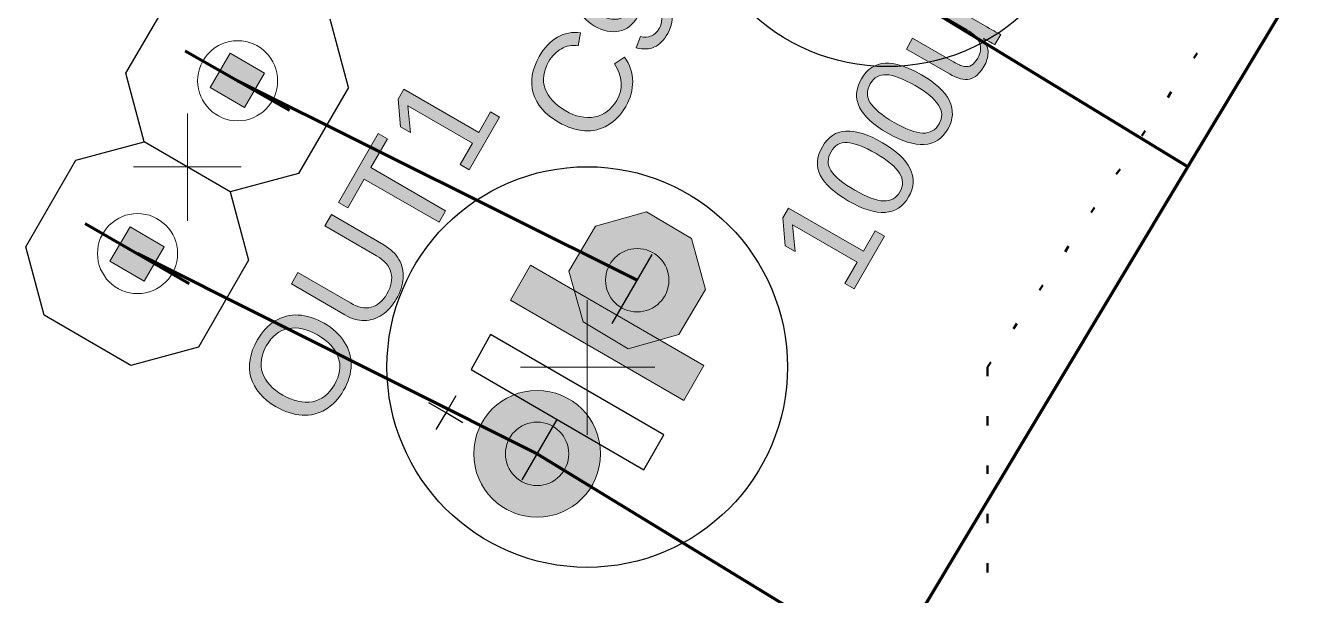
# Model space of a CAD drawing. Header units: millimetres. Extents: x 62.1 to 137.4, y 80.8 to 158.7.
# Drawn here: x 75.53 to 91.63, y 127.28 to 134.39 of the extents above; entities that cross this region are included whole.
import ezdxf

# ---------------------------------------------------------------- set-up
doc = ezdxf.new("R2010")
doc.units = ezdxf.units.MM
doc.header["$MEASUREMENT"] = 0
doc.layers.add('レイヤー 1', color=7, linetype='Continuous', lineweight=0)

# ---------------------------------------------------------------- blocks, each defined once
blk = doc.blocks.new('Block_22')
at = {"layer": 'レイヤー 1'}
h = blk.add_hatch(color=253, dxfattribs=at)
h.dxf.hatch_style = 2
edge = h.paths.add_edge_path()
edge.add_spline(control_points=[(79.171, 130.533), (79.04, 130.609), (78.919, 130.636), (78.807, 130.613), (78.694, 130.591), (78.604, 130.52), (78.535, 130.401), (78.466, 130.281), (78.449, 130.167), (78.485, 130.059), (78.52, 129.951), (78.604, 129.858), (78.737, 129.782), (78.869, 129.706), (78.992, 129.679), (79.108, 129.7), (79.223, 129.722), (79.315, 129.792), (79.383, 129.91), (79.453, 130.031), (79.469, 130.145), (79.432, 130.253), (79.395, 130.361), (79.307, 130.455), (79.171, 130.533)], knot_values=[0, 0, 0, 0, 1, 1, 1, 2, 2, 2, 3, 3, 3, 4, 4, 4, 5, 5, 5, 6, 6, 6, 7, 7, 7, 8, 8, 8, 8], degree=3, periodic=0)
edge = h.paths.add_edge_path()
edge.add_spline(control_points=[(79.255, 130.679), (79.365, 130.615), (79.449, 130.539), (79.507, 130.449), (79.565, 130.36), (79.594, 130.263), (79.593, 130.159), (79.591, 130.055), (79.56, 129.95), (79.498, 129.843), (79.436, 129.735), (79.361, 129.655), (79.272, 129.602), (79.183, 129.549), (79.085, 129.526), (78.979, 129.532), (78.872, 129.538), (78.764, 129.574), (78.654, 129.637), (78.486, 129.734), (78.381, 129.856), (78.34, 130.002), (78.298, 130.149), (78.325, 130.304), (78.419, 130.468), (78.481, 130.575), (78.556, 130.655), (78.643, 130.709), (78.731, 130.763), (78.827, 130.788), (78.932, 130.782), (79.037, 130.777), (79.145, 130.742), (79.255, 130.679)], knot_values=[0, 0, 0, 0, 1, 1, 1, 2, 2, 2, 3, 3, 3, 4, 4, 4, 5, 5, 5, 6, 6, 6, 7, 7, 7, 8, 8, 8, 9, 9, 9, 10, 10, 10, 11, 11, 11, 11], degree=3, periodic=0)
for points, knots in [([(79.255, 130.679), (79.365, 130.615), (79.449, 130.539), (79.507, 130.449), (79.565, 130.36), (79.594, 130.263), (79.593, 130.159), (79.591, 130.055), (79.56, 129.95), (79.498, 129.843), (79.436, 129.735), (79.361, 129.655), (79.272, 129.602), (79.183, 129.549), (79.085, 129.526), (78.979, 129.532), (78.872, 129.538), (78.764, 129.574), (78.654, 129.637), (78.486, 129.734), (78.381, 129.856), (78.34, 130.002), (78.298, 130.149), (78.325, 130.304), (78.419, 130.468), (78.481, 130.575), (78.556, 130.655), (78.643, 130.709), (78.731, 130.763), (78.827, 130.788), (78.932, 130.782), (79.037, 130.777), (79.145, 130.742), (79.255, 130.679)], [0, 0, 0, 0, 1, 1, 1, 2, 2, 2, 3, 3, 3, 4, 4, 4, 5, 5, 5, 6, 6, 6, 7, 7, 7, 8, 8, 8, 9, 9, 9, 10, 10, 10, 11, 11, 11, 11]), ([(79.171, 130.533), (79.04, 130.609), (78.919, 130.636), (78.807, 130.613), (78.694, 130.591), (78.604, 130.52), (78.535, 130.401), (78.466, 130.281), (78.449, 130.167), (78.485, 130.059), (78.52, 129.951), (78.604, 129.858), (78.737, 129.782), (78.869, 129.706), (78.992, 129.679), (79.108, 129.7), (79.223, 129.722), (79.315, 129.792), (79.383, 129.91), (79.453, 130.031), (79.469, 130.145), (79.432, 130.253), (79.395, 130.361), (79.307, 130.455), (79.171, 130.533)], [0, 0, 0, 0, 1, 1, 1, 2, 2, 2, 3, 3, 3, 4, 4, 4, 5, 5, 5, 6, 6, 6, 7, 7, 7, 8, 8, 8, 8])]:
    blk.add_open_spline(points, degree=3, knots=knots, dxfattribs=at)
blk = doc.blocks.new('Block_23')
at = {"layer": 'レイヤー 1'}
h = blk.add_hatch(color=253, dxfattribs=at)
h.dxf.hatch_style = 2
edge = h.paths.add_edge_path()
edge.add_spline(control_points=[(80.156, 130.982), (80.106, 130.896), (80.047, 130.83), (79.979, 130.784), (79.911, 130.738), (79.837, 130.715), (79.757, 130.714), (79.677, 130.713), (79.596, 130.737), (79.513, 130.784), (79.513, 130.784), (78.845, 131.17), (78.845, 131.17), (78.845, 131.17), (78.927, 131.312), (78.927, 131.312), (78.927, 131.312), (79.584, 130.933), (79.584, 130.933), (79.68, 130.878), (79.766, 130.86), (79.844, 130.88), (79.922, 130.9), (79.987, 130.956), (80.04, 131.048), (80.095, 131.142), (80.111, 131.231), (80.09, 131.313), (80.069, 131.395), (80.009, 131.464), (79.91, 131.521), (79.91, 131.521), (79.263, 131.895), (79.263, 131.895), (79.263, 131.895), (79.345, 132.036), (79.345, 132.036), (79.345, 132.036), (80, 131.658), (80, 131.658), (80.085, 131.609), (80.148, 131.549), (80.189, 131.477), (80.23, 131.406), (80.247, 131.328), (80.241, 131.243), (80.236, 131.159), (80.208, 131.071), (80.156, 130.982)], knot_values=[0, 0, 0, 0, 1, 1, 1, 2, 2, 2, 3, 3, 3, 4, 4, 4, 5, 5, 5, 6, 6, 6, 7, 7, 7, 8, 8, 8, 9, 9, 9, 10, 10, 10, 11, 11, 11, 12, 12, 12, 13, 13, 13, 14, 14, 14, 15, 15, 15, 16, 16, 16, 16], degree=3, periodic=0)
blk.add_open_spline([(80.156, 130.982), (80.106, 130.896), (80.047, 130.83), (79.979, 130.784), (79.911, 130.738), (79.837, 130.715), (79.757, 130.714), (79.677, 130.713), (79.596, 130.737), (79.513, 130.784), (79.513, 130.784), (78.845, 131.17), (78.845, 131.17), (78.845, 131.17), (78.927, 131.312), (78.927, 131.312), (78.927, 131.312), (79.584, 130.933), (79.584, 130.933), (79.68, 130.878), (79.766, 130.86), (79.844, 130.88), (79.922, 130.9), (79.987, 130.956), (80.04, 131.048), (80.095, 131.142), (80.111, 131.231), (80.09, 131.313), (80.069, 131.395), (80.009, 131.464), (79.91, 131.521), (79.91, 131.521), (79.263, 131.895), (79.263, 131.895), (79.263, 131.895), (79.345, 132.036), (79.345, 132.036), (79.345, 132.036), (80, 131.658), (80, 131.658), (80.085, 131.609), (80.148, 131.549), (80.189, 131.477), (80.23, 131.406), (80.247, 131.328), (80.241, 131.243), (80.236, 131.159), (80.208, 131.071), (80.156, 130.982)], degree=3, knots=[0, 0, 0, 0, 1, 1, 1, 2, 2, 2, 3, 3, 3, 4, 4, 4, 5, 5, 5, 6, 6, 6, 7, 7, 7, 8, 8, 8, 9, 9, 9, 10, 10, 10, 11, 11, 11, 12, 12, 12, 13, 13, 13, 14, 14, 14, 15, 15, 15, 16, 16, 16, 16], dxfattribs=at)
blk = doc.blocks.new('Block_24')
at = {"layer": 'レイヤー 1'}
h = blk.add_hatch(color=253, dxfattribs=at)
h.dxf.hatch_style = 2
edge = h.paths.add_edge_path()
edge.add_spline(control_points=[(79.839, 132.623), (79.839, 132.623), (80.772, 132.084), (80.772, 132.084), (80.772, 132.084), (80.691, 131.942), (80.691, 131.942), (80.691, 131.942), (79.757, 132.481), (79.757, 132.481), (79.757, 132.481), (79.549, 132.121), (79.549, 132.121), (79.549, 132.121), (79.433, 132.188), (79.433, 132.188), (79.433, 132.188), (79.931, 133.051), (79.931, 133.051), (79.931, 133.051), (80.047, 132.983), (80.047, 132.983), (80.047, 132.983), (79.839, 132.623), (79.839, 132.623)], knot_values=[0, 0, 0, 0, 1, 1, 1, 2, 2, 2, 3, 3, 3, 4, 4, 4, 5, 5, 5, 6, 6, 6, 7, 7, 7, 8, 8, 8, 8], degree=3, periodic=0)
blk.add_open_spline([(79.839, 132.623), (79.839, 132.623), (80.772, 132.084), (80.772, 132.084), (80.772, 132.084), (80.691, 131.942), (80.691, 131.942), (80.691, 131.942), (79.757, 132.481), (79.757, 132.481), (79.757, 132.481), (79.549, 132.121), (79.549, 132.121), (79.549, 132.121), (79.433, 132.188), (79.433, 132.188), (79.433, 132.188), (79.931, 133.051), (79.931, 133.051), (79.931, 133.051), (80.047, 132.983), (80.047, 132.983), (80.047, 132.983), (79.839, 132.623), (79.839, 132.623)], degree=3, knots=[0, 0, 0, 0, 1, 1, 1, 2, 2, 2, 3, 3, 3, 4, 4, 4, 5, 5, 5, 6, 6, 6, 7, 7, 7, 8, 8, 8, 8], dxfattribs=at)
blk = doc.blocks.new('Block_25')
at = {"layer": 'レイヤー 1'}
h = blk.add_hatch(color=253, dxfattribs=at)
h.dxf.hatch_style = 2
edge = h.paths.add_edge_path()
edge.add_spline(control_points=[(81.068, 132.596), (81.068, 132.596), (80.954, 132.662), (80.954, 132.662), (80.954, 132.662), (81.108, 132.929), (81.108, 132.929), (81.108, 132.929), (80.301, 133.395), (80.301, 133.395), (80.301, 133.395), (80.333, 133.061), (80.333, 133.061), (80.333, 133.061), (80.207, 133.134), (80.207, 133.134), (80.207, 133.134), (80.179, 133.48), (80.179, 133.48), (80.179, 133.48), (80.25, 133.604), (80.25, 133.604), (80.25, 133.604), (81.186, 133.064), (81.186, 133.064), (81.186, 133.064), (81.334, 133.319), (81.334, 133.319), (81.334, 133.319), (81.448, 133.254), (81.448, 133.254), (81.448, 133.254), (81.068, 132.596), (81.068, 132.596)], knot_values=[0, 0, 0, 0, 1, 1, 1, 2, 2, 2, 3, 3, 3, 4, 4, 4, 5, 5, 5, 6, 6, 6, 7, 7, 7, 8, 8, 8, 9, 9, 9, 10, 10, 10, 11, 11, 11, 11], degree=3, periodic=0)
blk.add_open_spline([(81.068, 132.596), (81.068, 132.596), (80.954, 132.662), (80.954, 132.662), (80.954, 132.662), (81.108, 132.929), (81.108, 132.929), (81.108, 132.929), (80.301, 133.395), (80.301, 133.395), (80.301, 133.395), (80.333, 133.061), (80.333, 133.061), (80.333, 133.061), (80.207, 133.134), (80.207, 133.134), (80.207, 133.134), (80.179, 133.48), (80.179, 133.48), (80.179, 133.48), (80.25, 133.604), (80.25, 133.604), (80.25, 133.604), (81.186, 133.064), (81.186, 133.064), (81.186, 133.064), (81.334, 133.319), (81.334, 133.319), (81.334, 133.319), (81.448, 133.254), (81.448, 133.254), (81.448, 133.254), (81.068, 132.596), (81.068, 132.596)], degree=3, knots=[0, 0, 0, 0, 1, 1, 1, 2, 2, 2, 3, 3, 3, 4, 4, 4, 5, 5, 5, 6, 6, 6, 7, 7, 7, 8, 8, 8, 9, 9, 9, 10, 10, 10, 11, 11, 11, 11], dxfattribs=at)
blk = doc.blocks.new('Block_70')
at = {"layer": 'レイヤー 1'}
h = blk.add_hatch(color=253, dxfattribs=at)
h.dxf.hatch_style = 2
edge = h.paths.add_edge_path()
edge.add_spline(control_points=[(82.06, 133.945), (81.993, 133.829), (81.978, 133.717), (82.015, 133.609), (82.053, 133.502), (82.137, 133.41), (82.267, 133.335), (82.395, 133.261), (82.518, 133.235), (82.636, 133.257), (82.753, 133.279), (82.844, 133.348), (82.91, 133.462), (82.995, 133.609), (82.986, 133.762), (82.883, 133.92), (82.883, 133.92), (83.009, 134.003), (83.009, 134.003), (83.074, 133.907), (83.108, 133.807), (83.11, 133.701), (83.112, 133.596), (83.083, 133.491), (83.023, 133.388), (82.962, 133.282), (82.887, 133.204), (82.799, 133.152), (82.711, 133.1), (82.614, 133.077), (82.509, 133.084), (82.403, 133.091), (82.295, 133.126), (82.183, 133.191), (82.016, 133.287), (81.911, 133.408), (81.868, 133.553), (81.826, 133.699), (81.85, 133.851), (81.943, 134.011), (82.007, 134.123), (82.083, 134.203), (82.17, 134.253), (82.257, 134.303), (82.354, 134.321), (82.46, 134.306), (82.46, 134.306), (82.427, 134.146), (82.427, 134.146), (82.352, 134.156), (82.283, 134.144), (82.219, 134.109), (82.156, 134.074), (82.102, 134.019), (82.06, 133.945)], knot_values=[0, 0, 0, 0, 1, 1, 1, 2, 2, 2, 3, 3, 3, 4, 4, 4, 5, 5, 5, 6, 6, 6, 7, 7, 7, 8, 8, 8, 9, 9, 9, 10, 10, 10, 11, 11, 11, 12, 12, 12, 13, 13, 13, 14, 14, 14, 15, 15, 15, 16, 16, 16, 17, 17, 17, 18, 18, 18, 18], degree=3, periodic=0)
blk.add_open_spline([(82.06, 133.945), (81.993, 133.829), (81.978, 133.717), (82.015, 133.609), (82.053, 133.502), (82.137, 133.41), (82.267, 133.335), (82.395, 133.261), (82.518, 133.235), (82.636, 133.257), (82.753, 133.279), (82.844, 133.348), (82.91, 133.462), (82.995, 133.609), (82.986, 133.762), (82.883, 133.92), (82.883, 133.92), (83.009, 134.003), (83.009, 134.003), (83.074, 133.907), (83.108, 133.807), (83.11, 133.701), (83.112, 133.596), (83.083, 133.491), (83.023, 133.388), (82.962, 133.282), (82.887, 133.204), (82.799, 133.152), (82.711, 133.1), (82.614, 133.077), (82.509, 133.084), (82.403, 133.091), (82.295, 133.126), (82.183, 133.191), (82.016, 133.287), (81.911, 133.408), (81.868, 133.553), (81.826, 133.699), (81.85, 133.851), (81.943, 134.011), (82.007, 134.123), (82.083, 134.203), (82.17, 134.253), (82.257, 134.303), (82.354, 134.321), (82.46, 134.306), (82.46, 134.306), (82.427, 134.146), (82.427, 134.146), (82.352, 134.156), (82.283, 134.144), (82.219, 134.109), (82.156, 134.074), (82.102, 134.019), (82.06, 133.945)], degree=3, knots=[0, 0, 0, 0, 1, 1, 1, 2, 2, 2, 3, 3, 3, 4, 4, 4, 5, 5, 5, 6, 6, 6, 7, 7, 7, 8, 8, 8, 9, 9, 9, 10, 10, 10, 11, 11, 11, 12, 12, 12, 13, 13, 13, 14, 14, 14, 15, 15, 15, 16, 16, 16, 17, 17, 17, 18, 18, 18, 18], dxfattribs=at)
blk = doc.blocks.new('Block_71')
at = {"layer": 'レイヤー 1'}
h = blk.add_hatch(color=253, dxfattribs=at)
h.dxf.hatch_style = 2
edge = h.paths.add_edge_path()
edge.add_spline(control_points=[(82.993, 134.93), (82.908, 134.978), (82.829, 134.998), (82.755, 134.989), (82.681, 134.98), (82.626, 134.943), (82.588, 134.878), (82.551, 134.813), (82.544, 134.749), (82.566, 134.687), (82.588, 134.624), (82.638, 134.571), (82.712, 134.528), (82.789, 134.484), (82.86, 134.468), (82.926, 134.479), (82.992, 134.491), (83.043, 134.529), (83.08, 134.592), (83.102, 134.631), (83.114, 134.672), (83.116, 134.715), (83.117, 134.759), (83.108, 134.799), (83.086, 134.837), (83.065, 134.875), (83.034, 134.905), (82.993, 134.93)], knot_values=[0, 0, 0, 0, 1, 1, 1, 2, 2, 2, 3, 3, 3, 4, 4, 4, 5, 5, 5, 6, 6, 6, 7, 7, 7, 8, 8, 8, 9, 9, 9, 9], degree=3, periodic=0)
edge = h.paths.add_edge_path()
edge.add_spline(control_points=[(83.206, 135.001), (83.387, 134.897), (83.506, 134.784), (83.565, 134.662), (83.624, 134.54), (83.618, 134.419), (83.548, 134.297), (83.501, 134.215), (83.445, 134.159), (83.383, 134.13), (83.319, 134.1), (83.243, 134.097), (83.154, 134.12), (83.154, 134.12), (83.208, 134.26), (83.208, 134.26), (83.311, 134.236), (83.389, 134.27), (83.441, 134.361), (83.486, 134.438), (83.484, 134.519), (83.437, 134.602), (83.39, 134.686), (83.301, 134.767), (83.169, 134.845), (83.203, 134.8), (83.219, 134.745), (83.218, 134.681), (83.217, 134.617), (83.2, 134.556), (83.167, 134.499), (83.113, 134.405), (83.037, 134.348), (82.939, 134.328), (82.842, 134.309), (82.74, 134.33), (82.634, 134.392), (82.524, 134.455), (82.455, 134.536), (82.428, 134.634), (82.401, 134.731), (82.419, 134.835), (82.482, 134.945), (82.549, 135.062), (82.644, 135.125), (82.765, 135.135), (82.886, 135.146), (83.033, 135.101), (83.206, 135.001)], knot_values=[0, 0, 0, 0, 1, 1, 1, 2, 2, 2, 3, 3, 3, 4, 4, 4, 5, 5, 5, 6, 6, 6, 7, 7, 7, 8, 8, 8, 9, 9, 9, 10, 10, 10, 11, 11, 11, 12, 12, 12, 13, 13, 13, 14, 14, 14, 15, 15, 15, 16, 16, 16, 16], degree=3, periodic=0)
for points, knots in [([(83.206, 135.001), (83.387, 134.897), (83.506, 134.784), (83.565, 134.662), (83.624, 134.54), (83.618, 134.419), (83.548, 134.297), (83.501, 134.215), (83.445, 134.159), (83.383, 134.13), (83.319, 134.1), (83.243, 134.097), (83.154, 134.12), (83.154, 134.12), (83.208, 134.26), (83.208, 134.26), (83.311, 134.236), (83.389, 134.27), (83.441, 134.361), (83.486, 134.438), (83.484, 134.519), (83.437, 134.602), (83.39, 134.686), (83.301, 134.767), (83.169, 134.845), (83.203, 134.8), (83.219, 134.745), (83.218, 134.681), (83.217, 134.617), (83.2, 134.556), (83.167, 134.499), (83.113, 134.405), (83.037, 134.348), (82.939, 134.328), (82.842, 134.309), (82.74, 134.33), (82.634, 134.392), (82.524, 134.455), (82.455, 134.536), (82.428, 134.634), (82.401, 134.731), (82.419, 134.835), (82.482, 134.945), (82.549, 135.062), (82.644, 135.125), (82.765, 135.135), (82.886, 135.146), (83.033, 135.101), (83.206, 135.001)], [0, 0, 0, 0, 1, 1, 1, 2, 2, 2, 3, 3, 3, 4, 4, 4, 5, 5, 5, 6, 6, 6, 7, 7, 7, 8, 8, 8, 9, 9, 9, 10, 10, 10, 11, 11, 11, 12, 12, 12, 13, 13, 13, 14, 14, 14, 15, 15, 15, 16, 16, 16, 16]), ([(82.993, 134.93), (82.908, 134.978), (82.829, 134.998), (82.755, 134.989), (82.681, 134.98), (82.626, 134.943), (82.588, 134.878), (82.551, 134.813), (82.544, 134.749), (82.566, 134.687), (82.588, 134.624), (82.638, 134.571), (82.712, 134.528), (82.789, 134.484), (82.86, 134.468), (82.926, 134.479), (82.992, 134.491), (83.043, 134.529), (83.08, 134.592), (83.102, 134.631), (83.114, 134.672), (83.116, 134.715), (83.117, 134.759), (83.108, 134.799), (83.086, 134.837), (83.065, 134.875), (83.034, 134.905), (82.993, 134.93)], [0, 0, 0, 0, 1, 1, 1, 2, 2, 2, 3, 3, 3, 4, 4, 4, 5, 5, 5, 6, 6, 6, 7, 7, 7, 8, 8, 8, 9, 9, 9, 9])]:
    blk.add_open_spline(points, degree=3, knots=knots, dxfattribs=at)
blk = doc.blocks.new('Block_149')
at = {"layer": 'レイヤー 1'}
h = blk.add_hatch(color=253, dxfattribs=at)
h.dxf.hatch_style = 2
edge = h.paths.add_edge_path()
edge.add_spline(control_points=[(85.876, 131.11), (85.876, 131.11), (85.762, 131.176), (85.762, 131.176), (85.762, 131.176), (85.917, 131.443), (85.917, 131.443), (85.917, 131.443), (85.109, 131.91), (85.109, 131.91), (85.109, 131.91), (85.141, 131.575), (85.141, 131.575), (85.141, 131.575), (85.015, 131.648), (85.015, 131.648), (85.015, 131.648), (84.987, 131.995), (84.987, 131.995), (84.987, 131.995), (85.059, 132.119), (85.059, 132.119), (85.059, 132.119), (85.994, 131.579), (85.994, 131.579), (85.994, 131.579), (86.142, 131.834), (86.142, 131.834), (86.142, 131.834), (86.256, 131.768), (86.256, 131.768), (86.256, 131.768), (85.876, 131.11), (85.876, 131.11)], knot_values=[0, 0, 0, 0, 1, 1, 1, 2, 2, 2, 3, 3, 3, 4, 4, 4, 5, 5, 5, 6, 6, 6, 7, 7, 7, 8, 8, 8, 9, 9, 9, 10, 10, 10, 11, 11, 11, 11], degree=3, periodic=0)
blk.add_open_spline([(85.876, 131.11), (85.876, 131.11), (85.762, 131.176), (85.762, 131.176), (85.762, 131.176), (85.917, 131.443), (85.917, 131.443), (85.917, 131.443), (85.109, 131.91), (85.109, 131.91), (85.109, 131.91), (85.141, 131.575), (85.141, 131.575), (85.141, 131.575), (85.015, 131.648), (85.015, 131.648), (85.015, 131.648), (84.987, 131.995), (84.987, 131.995), (84.987, 131.995), (85.059, 132.119), (85.059, 132.119), (85.059, 132.119), (85.994, 131.579), (85.994, 131.579), (85.994, 131.579), (86.142, 131.834), (86.142, 131.834), (86.142, 131.834), (86.256, 131.768), (86.256, 131.768), (86.256, 131.768), (85.876, 131.11), (85.876, 131.11)], degree=3, knots=[0, 0, 0, 0, 1, 1, 1, 2, 2, 2, 3, 3, 3, 4, 4, 4, 5, 5, 5, 6, 6, 6, 7, 7, 7, 8, 8, 8, 9, 9, 9, 10, 10, 10, 11, 11, 11, 11], dxfattribs=at)
blk = doc.blocks.new('Block_150')
at = {"layer": 'レイヤー 1'}
h = blk.add_hatch(color=253, dxfattribs=at)
h.dxf.hatch_style = 2
edge = h.paths.add_edge_path()
edge.add_spline(control_points=[(86.151, 132.798), (85.999, 132.886), (85.879, 132.932), (85.791, 132.936), (85.703, 132.94), (85.635, 132.902), (85.589, 132.822), (85.541, 132.74), (85.54, 132.661), (85.587, 132.586), (85.633, 132.511), (85.733, 132.43), (85.887, 132.341), (86.036, 132.255), (86.155, 132.21), (86.245, 132.207), (86.335, 132.204), (86.403, 132.242), (86.449, 132.321), (86.495, 132.4), (86.493, 132.478), (86.443, 132.556), (86.394, 132.633), (86.297, 132.714), (86.151, 132.798)], knot_values=[0, 0, 0, 0, 1, 1, 1, 2, 2, 2, 3, 3, 3, 4, 4, 4, 5, 5, 5, 6, 6, 6, 7, 7, 7, 8, 8, 8, 8], degree=3, periodic=0)
edge = h.paths.add_edge_path()
edge.add_spline(control_points=[(86.23, 132.935), (86.405, 132.834), (86.521, 132.725), (86.577, 132.61), (86.634, 132.495), (86.627, 132.377), (86.558, 132.257), (86.488, 132.136), (86.39, 132.072), (86.263, 132.064), (86.136, 132.057), (85.984, 132.104), (85.808, 132.206), (85.628, 132.31), (85.51, 132.417), (85.454, 132.528), (85.398, 132.639), (85.407, 132.757), (85.48, 132.885), (85.552, 133.008), (85.65, 133.073), (85.774, 133.08), (85.899, 133.086), (86.051, 133.038), (86.23, 132.935)], knot_values=[0, 0, 0, 0, 1, 1, 1, 2, 2, 2, 3, 3, 3, 4, 4, 4, 5, 5, 5, 6, 6, 6, 7, 7, 7, 8, 8, 8, 8], degree=3, periodic=0)
for points in [[(86.23, 132.935), (86.405, 132.834), (86.521, 132.725), (86.577, 132.61), (86.634, 132.495), (86.627, 132.377), (86.558, 132.257), (86.488, 132.136), (86.39, 132.072), (86.263, 132.064), (86.136, 132.057), (85.984, 132.104), (85.808, 132.206), (85.628, 132.31), (85.51, 132.417), (85.454, 132.528), (85.398, 132.639), (85.407, 132.757), (85.48, 132.885), (85.552, 133.008), (85.65, 133.073), (85.774, 133.08), (85.899, 133.086), (86.051, 133.038), (86.23, 132.935)], [(86.151, 132.798), (85.999, 132.886), (85.879, 132.932), (85.791, 132.936), (85.703, 132.94), (85.635, 132.902), (85.589, 132.822), (85.541, 132.74), (85.54, 132.661), (85.587, 132.586), (85.633, 132.511), (85.733, 132.43), (85.887, 132.341), (86.036, 132.255), (86.155, 132.21), (86.245, 132.207), (86.335, 132.204), (86.403, 132.242), (86.449, 132.321), (86.495, 132.4), (86.493, 132.478), (86.443, 132.556), (86.394, 132.633), (86.297, 132.714), (86.151, 132.798)]]:
    blk.add_open_spline(points, degree=3, knots=[0, 0, 0, 0, 1, 1, 1, 2, 2, 2, 3, 3, 3, 4, 4, 4, 5, 5, 5, 6, 6, 6, 7, 7, 7, 8, 8, 8, 8], dxfattribs=at)
blk = doc.blocks.new('Block_151')
at = {"layer": 'レイヤー 1'}
h = blk.add_hatch(color=253, dxfattribs=at)
h.dxf.hatch_style = 2
edge = h.paths.add_edge_path()
edge.add_spline(control_points=[(86.641, 133.647), (86.489, 133.734), (86.369, 133.78), (86.281, 133.784), (86.192, 133.789), (86.125, 133.751), (86.079, 133.67), (86.031, 133.588), (86.03, 133.509), (86.077, 133.434), (86.123, 133.36), (86.223, 133.278), (86.376, 133.189), (86.525, 133.103), (86.645, 133.059), (86.735, 133.055), (86.825, 133.052), (86.893, 133.09), (86.939, 133.169), (86.985, 133.249), (86.983, 133.327), (86.933, 133.404), (86.884, 133.482), (86.786, 133.563), (86.641, 133.647)], knot_values=[0, 0, 0, 0, 1, 1, 1, 2, 2, 2, 3, 3, 3, 4, 4, 4, 5, 5, 5, 6, 6, 6, 7, 7, 7, 8, 8, 8, 8], degree=3, periodic=0)
edge = h.paths.add_edge_path()
edge.add_spline(control_points=[(86.719, 133.783), (86.894, 133.682), (87.011, 133.574), (87.067, 133.459), (87.124, 133.343), (87.117, 133.226), (87.048, 133.105), (86.978, 132.984), (86.88, 132.92), (86.753, 132.912), (86.626, 132.905), (86.474, 132.952), (86.298, 133.054), (86.118, 133.158), (86, 133.265), (85.944, 133.376), (85.888, 133.487), (85.897, 133.606), (85.97, 133.733), (86.042, 133.856), (86.14, 133.922), (86.264, 133.928), (86.389, 133.934), (86.541, 133.886), (86.719, 133.783)], knot_values=[0, 0, 0, 0, 1, 1, 1, 2, 2, 2, 3, 3, 3, 4, 4, 4, 5, 5, 5, 6, 6, 6, 7, 7, 7, 8, 8, 8, 8], degree=3, periodic=0)
for points in [[(86.719, 133.783), (86.894, 133.682), (87.011, 133.574), (87.067, 133.459), (87.124, 133.343), (87.117, 133.226), (87.048, 133.105), (86.978, 132.984), (86.88, 132.92), (86.753, 132.912), (86.626, 132.905), (86.474, 132.952), (86.298, 133.054), (86.118, 133.158), (86, 133.265), (85.944, 133.376), (85.888, 133.487), (85.897, 133.606), (85.97, 133.733), (86.042, 133.856), (86.14, 133.922), (86.264, 133.928), (86.389, 133.934), (86.541, 133.886), (86.719, 133.783)], [(86.641, 133.647), (86.489, 133.734), (86.369, 133.78), (86.281, 133.784), (86.192, 133.789), (86.125, 133.751), (86.079, 133.67), (86.031, 133.588), (86.03, 133.509), (86.077, 133.434), (86.123, 133.36), (86.223, 133.278), (86.376, 133.189), (86.525, 133.103), (86.645, 133.059), (86.735, 133.055), (86.825, 133.052), (86.893, 133.09), (86.939, 133.169), (86.985, 133.249), (86.983, 133.327), (86.933, 133.404), (86.884, 133.482), (86.786, 133.563), (86.641, 133.647)]]:
    blk.add_open_spline(points, degree=3, knots=[0, 0, 0, 0, 1, 1, 1, 2, 2, 2, 3, 3, 3, 4, 4, 4, 5, 5, 5, 6, 6, 6, 7, 7, 7, 8, 8, 8, 8], dxfattribs=at)
blk = doc.blocks.new('Block_152')
at = {"layer": 'レイヤー 1'}
h = blk.add_hatch(color=253, dxfattribs=at)
h.dxf.hatch_style = 2
edge = h.paths.add_edge_path()
edge.add_spline(control_points=[(86.608, 134.239), (86.608, 134.239), (87.119, 133.944), (87.119, 133.944), (87.172, 133.913), (87.216, 133.894), (87.252, 133.888), (87.287, 133.882), (87.317, 133.886), (87.344, 133.901), (87.37, 133.917), (87.396, 133.946), (87.421, 133.991), (87.458, 134.055), (87.466, 134.119), (87.443, 134.182), (87.42, 134.244), (87.37, 134.298), (87.291, 134.344), (87.291, 134.344), (86.824, 134.614), (86.824, 134.614), (86.824, 134.614), (86.901, 134.748), (86.901, 134.748), (86.901, 134.748), (87.535, 134.381), (87.535, 134.381), (87.629, 134.327), (87.687, 134.296), (87.71, 134.287), (87.71, 134.287), (87.637, 134.16), (87.637, 134.16), (87.634, 134.161), (87.627, 134.164), (87.616, 134.17), (87.605, 134.176), (87.592, 134.182), (87.577, 134.19), (87.563, 134.197), (87.536, 134.212), (87.496, 134.234), (87.496, 134.234), (87.494, 134.231), (87.494, 134.231), (87.532, 134.169), (87.551, 134.11), (87.551, 134.056), (87.55, 134.003), (87.533, 133.945), (87.498, 133.885), (87.447, 133.797), (87.388, 133.745), (87.32, 133.73), (87.253, 133.714), (87.168, 133.735), (87.067, 133.794), (87.067, 133.794), (86.53, 134.104), (86.53, 134.104), (86.53, 134.104), (86.608, 134.239), (86.608, 134.239)], knot_values=[0, 0, 0, 0, 1, 1, 1, 2, 2, 2, 3, 3, 3, 4, 4, 4, 5, 5, 5, 6, 6, 6, 7, 7, 7, 8, 8, 8, 9, 9, 9, 10, 10, 10, 11, 11, 11, 12, 12, 12, 13, 13, 13, 14, 14, 14, 15, 15, 15, 16, 16, 16, 17, 17, 17, 18, 18, 18, 19, 19, 19, 20, 20, 20, 21, 21, 21, 21], degree=3, periodic=0)
blk.add_open_spline([(86.608, 134.239), (86.608, 134.239), (87.119, 133.944), (87.119, 133.944), (87.172, 133.913), (87.216, 133.894), (87.252, 133.888), (87.287, 133.882), (87.317, 133.886), (87.344, 133.901), (87.37, 133.917), (87.396, 133.946), (87.421, 133.991), (87.458, 134.055), (87.466, 134.119), (87.443, 134.182), (87.42, 134.244), (87.37, 134.298), (87.291, 134.344), (87.291, 134.344), (86.824, 134.614), (86.824, 134.614), (86.824, 134.614), (86.901, 134.748), (86.901, 134.748), (86.901, 134.748), (87.535, 134.381), (87.535, 134.381), (87.629, 134.327), (87.687, 134.296), (87.71, 134.287), (87.71, 134.287), (87.637, 134.16), (87.637, 134.16), (87.634, 134.161), (87.627, 134.164), (87.616, 134.17), (87.605, 134.176), (87.592, 134.182), (87.577, 134.19), (87.563, 134.197), (87.536, 134.212), (87.496, 134.234), (87.496, 134.234), (87.494, 134.231), (87.494, 134.231), (87.532, 134.169), (87.551, 134.11), (87.551, 134.056), (87.55, 134.003), (87.533, 133.945), (87.498, 133.885), (87.447, 133.797), (87.388, 133.745), (87.32, 133.73), (87.253, 133.714), (87.168, 133.735), (87.067, 133.794), (87.067, 133.794), (86.53, 134.104), (86.53, 134.104), (86.53, 134.104), (86.608, 134.239), (86.608, 134.239)], degree=3, knots=[0, 0, 0, 0, 1, 1, 1, 2, 2, 2, 3, 3, 3, 4, 4, 4, 5, 5, 5, 6, 6, 6, 7, 7, 7, 8, 8, 8, 9, 9, 9, 10, 10, 10, 11, 11, 11, 12, 12, 12, 13, 13, 13, 14, 14, 14, 15, 15, 15, 16, 16, 16, 17, 17, 17, 18, 18, 18, 19, 19, 19, 20, 20, 20, 21, 21, 21, 21], dxfattribs=at)

msp = doc.modelspace()

# ---------------------------------------------------------------- hatches: boundary and pattern name
at = {"layer": 'レイヤー 1'}
h = msp.add_hatch(color=253, dxfattribs=at)
h.dxf.hatch_style = 2
h.paths.add_polyline_path([(77.83, 133.625), (78.08, 134.052), (78.508, 133.802), (78.258, 133.374)])
h = msp.add_hatch(color=122, dxfattribs=at)
h.dxf.hatch_style = 2
h.paths.add_polyline_path([(83.845, 131.738), (84.022, 131.102), (83.688, 130.539), (83.053, 130.362), (82.49, 130.696), (82.313, 131.331), (82.646, 131.894), (83.282, 132.071)])
h = msp.add_hatch(color=122, dxfattribs=at)
h.dxf.hatch_style = 2
h.paths.add_polyline_path([(83.845, 131.738), (84.022, 131.102), (83.688, 130.539), (83.053, 130.362), (82.49, 130.696), (82.313, 131.331), (82.646, 131.894), (83.282, 132.071)])
h = msp.add_hatch(color=253, dxfattribs=at)
h.dxf.hatch_style = 2
h.paths.add_polyline_path([(76.579, 131.456), (76.83, 131.884), (77.257, 131.634), (77.007, 131.206)])
h = msp.add_hatch(color=253, dxfattribs=at)
h.dxf.hatch_style = 2
h.paths.add_polyline_path([(84.001, 130.153), (83.751, 129.716), (81.583, 130.967), (81.833, 131.404)])
h = msp.add_hatch(color=122, dxfattribs=at)
edge = h.paths.add_edge_path()
edge.add_arc((81.916, 129.049), 0.792, 0, 360)
h = msp.add_hatch(color=122, dxfattribs=at)
edge = h.paths.add_edge_path()
edge.add_arc((81.916, 129.049), 0.792, 0, 360)

# ---------------------------------------------------------------- linework, layer by layer
at = {"layer": 'レイヤー 1', "color": 140, "lineweight": 211}
for p, q in [((90.047, 132.634), (93.8, 138.878)), ((90.047, 132.634), (85.669, 135.303)), ((78.174, 133.708), (83.167, 131.217)), ((86.294, 126.38), (90.047, 132.634)), ((76.923, 131.55), (81.916, 129.049)), ((81.916, 129.049), (86.294, 126.38))]:
    msp.add_line(p, q, dxfattribs=at)
at = {"layer": 'レイヤー 1', "color": 253, "lineweight": 30}
for p, q in [((76.777, 133.802), (77.403, 134.875)), ((79.561, 133.625), (79.331, 134.479)), ((77.007, 132.947), (76.777, 133.802)), ((79.561, 133.625), (78.935, 132.551)), ((76.152, 132.718), (77.007, 132.947)), ((78.08, 132.322), (77.007, 132.947)), ((75.527, 131.634), (76.152, 132.718)), ((78.935, 132.551), (78.08, 132.322)), ((78.08, 132.322), (78.31, 131.467)), ((75.756, 130.779), (75.527, 131.634)), ((82.855, 130.675), (83.355, 131.54)), ((78.31, 131.467), (77.684, 130.383)), ((76.84, 130.153), (75.756, 130.779)), ((81.333, 130.539), (81.093, 130.101)), ((83.501, 129.288), (81.333, 130.539)), ((77.684, 130.383), (76.84, 130.153)), ((81.093, 130.101), (82.167, 129.476)), ((80.78, 129.559), (80.905, 129.778)), ((80.78, 129.559), (80.561, 129.684)), ((80.655, 129.351), (80.78, 129.559)), ((80.989, 129.434), (80.78, 129.559)), ((81.729, 128.725), (82.167, 129.476)), ((82.167, 129.476), (83.251, 128.85)), ((83.251, 128.85), (83.501, 129.288))]:
    msp.add_line(p, q, dxfattribs=at)
at = {"layer": 'レイヤー 1', "color": 122, "lineweight": 211}
for p, q in [((77.518, 134.083), (78.82, 133.343)), ((77.518, 134.083), (78.82, 133.343)), ((76.267, 131.926), (77.57, 131.175)), ((76.267, 131.926), (77.57, 131.175))]:
    msp.add_line(p, q, dxfattribs=at)
at = {"layer": 'レイヤー 1', "color": 140, "lineweight": 50}
for p, q in [((90.162, 134.052), (90.12, 133.989)), ((89.839, 133.572), (89.797, 133.5)), ((89.515, 133.083), (89.474, 133.02)), ((89.203, 132.603), (89.151, 132.541)), ((88.88, 132.124), (88.838, 132.061)), ((88.556, 131.644), (88.515, 131.571)), ((88.233, 131.154), (88.192, 131.092)), ((87.91, 130.675), (87.868, 130.612)), ((87.587, 130.195), (87.545, 130.133)), ((87.545, 130.133), (87.545, 130.018)), ((87.545, 129.518), (87.545, 129.403)), ((87.545, 128.903), (87.545, 128.798)), ((87.545, 128.298), (87.545, 128.183)), ((87.545, 127.683), (87.545, 127.568))]:
    msp.add_line(p, q, dxfattribs=at)
at = {"layer": 'レイヤー 1', "color": 62, "lineweight": 0}
for p, q in [((77.549, 131.957), (77.549, 133.301)), ((76.871, 132.634), (78.216, 132.634)), ((82.542, 129.288), (82.542, 130.967)), ((81.708, 130.133), (83.386, 130.133))]:
    msp.add_line(p, q, dxfattribs=at)
at = {"layer": 'レイヤー 1'}
for points in [[(77.83, 133.625), (78.08, 134.052), (78.508, 133.802), (78.258, 133.374)], [(83.845, 131.738), (84.022, 131.102), (83.688, 130.539), (83.053, 130.362), (82.49, 130.696), (82.313, 131.331), (82.646, 131.894), (83.282, 132.071)], [(83.845, 131.738), (84.022, 131.102), (83.688, 130.539), (83.053, 130.362), (82.49, 130.696), (82.313, 131.331), (82.646, 131.894), (83.282, 132.071)], [(76.579, 131.456), (76.83, 131.884), (77.257, 131.634), (77.007, 131.206)], [(84.001, 130.153), (83.751, 129.716), (81.583, 130.967), (81.833, 131.404)]]:
    msp.add_lwpolyline(points, close=True, dxfattribs=at)
at = {"layer": 'レイヤー 1', "color": 253, "lineweight": 0}
for points in [[(77.83, 133.625), (78.08, 134.052), (78.508, 133.802), (78.258, 133.374)], [(76.579, 131.456), (76.83, 131.884), (77.257, 131.634), (77.007, 131.206)], [(84.001, 130.153), (83.751, 129.716), (81.583, 130.967), (81.833, 131.404)]]:
    msp.add_lwpolyline(points, close=True, dxfattribs=at)
at = {"layer": 'レイヤー 1', "color": 122, "lineweight": 0}
msp.add_lwpolyline([(83.845, 131.738), (84.022, 131.102), (83.688, 130.539), (83.053, 130.362), (82.49, 130.696), (82.313, 131.331), (82.646, 131.894), (83.282, 132.071)], close=True, dxfattribs=at)
msp.add_lwpolyline([(83.845, 131.738), (84.022, 131.102), (83.688, 130.539), (83.053, 130.362), (82.49, 130.696), (82.313, 131.331), (82.646, 131.894), (83.282, 132.071)], close=True, dxfattribs=at)
at = {"layer": 'レイヤー 1', "color": 253, "lineweight": 30}
for centre in [(86.294, 136.387), (82.542, 130.133)]:
    msp.add_circle(centre, 2.502, dxfattribs=at)
at = {"layer": 'レイヤー 1'}
for centre, radius in [((78.174, 133.708), 0.5), ((78.174, 133.708), 0.5), ((76.923, 131.55), 0.5), ((76.923, 131.55), 0.5), ((83.167, 131.217), 0.396), ((83.167, 131.217), 0.396), ((81.916, 129.049), 0.792), ((81.916, 129.049), 0.792), ((81.916, 129.049), 0.396), ((81.916, 129.049), 0.396)]:
    msp.add_circle(centre, radius, dxfattribs=at)
at = {"layer": 'レイヤー 1', "color": 7, "lineweight": 0}
for centre, radius in [((78.174, 133.708), 0.5), ((78.174, 133.708), 0.5), ((76.923, 131.55), 0.5), ((76.923, 131.55), 0.5), ((83.167, 131.217), 0.396), ((83.167, 131.217), 0.396), ((81.916, 129.049), 0.396), ((81.916, 129.049), 0.396)]:
    msp.add_circle(centre, radius, dxfattribs=at)
at = {"layer": 'レイヤー 1', "color": 122, "lineweight": 0}
msp.add_circle((81.916, 129.049), 0.792, dxfattribs=at)
msp.add_circle((81.916, 129.049), 0.792, dxfattribs=at)

# ---------------------------------------------------------------- block references
at = {"layer": 'レイヤー 1'}
for name in ['Block_71', 'Block_152', 'Block_70', 'Block_151', 'Block_25', 'Block_24', 'Block_150', 'Block_23', 'Block_149', 'Block_22']:
    msp.add_blockref(name, (0, 0), dxfattribs=at)

doc.saveas('drawing.dxf')
